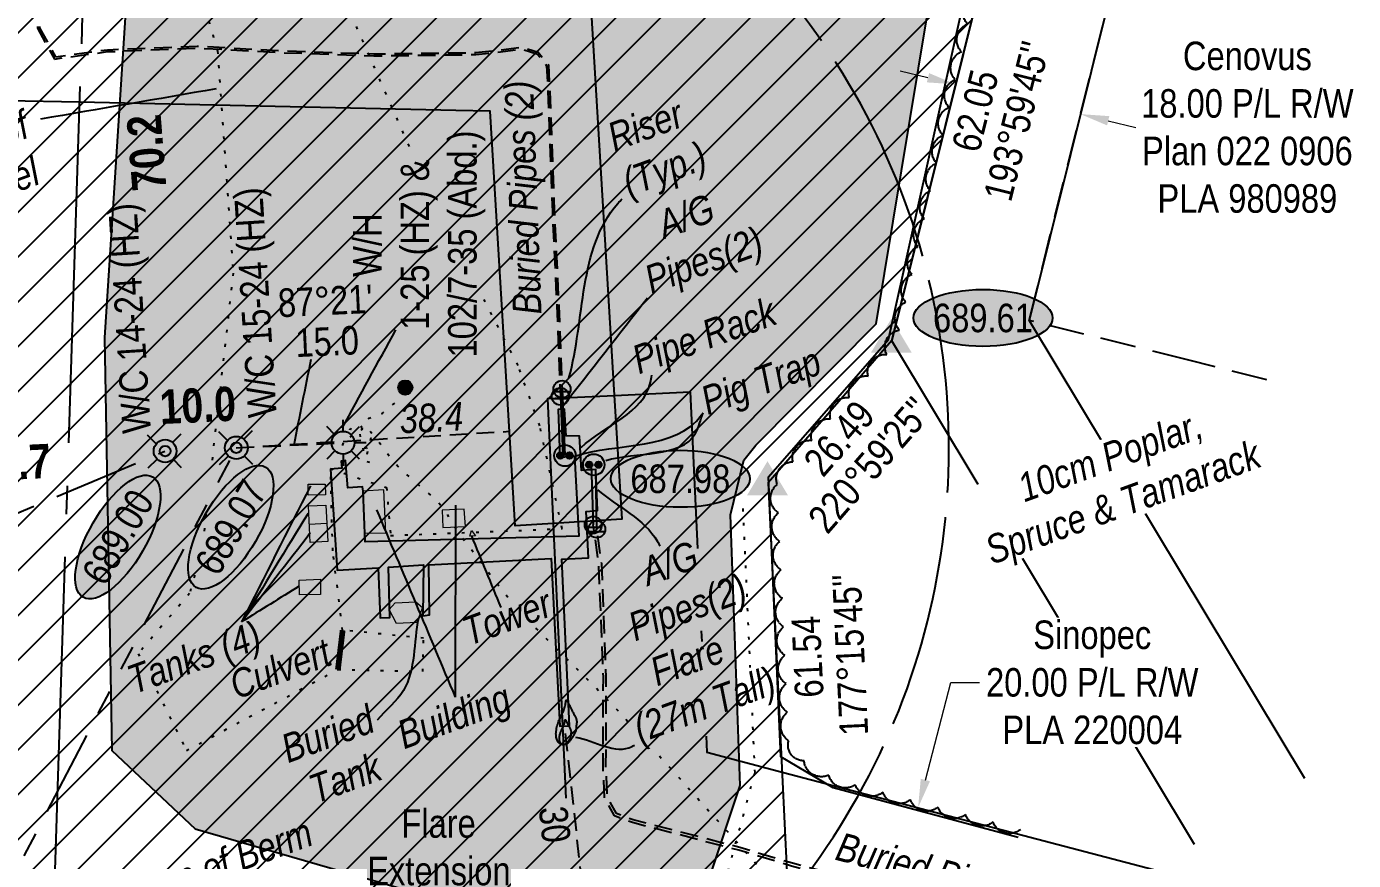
# Model space of a CAD drawing. Extents: x 354611 to 369106, y 6095675 to 6105275.
# Drawn here: x 359487.7 to 359953.1, y 6098516.1 to 6098808.6 of the extents above; entities that cross this region are included whole.
import ezdxf
from ezdxf.enums import TextEntityAlignment as Align

# ---------------------------------------------------------------- set-up
doc = ezdxf.new("R2010")
doc.units = 0
doc.header["$LTSCALE"] = 5
doc.header["$PDSIZE"] = 0.5
for name, pattern in [('0', [1, 1, 0]), ('foc-ACCESSROAD', [3.75, 2.5, -1.25]), ('foc-BUFFER', [16.75, 15, -1.75]), ('foc-DOT', [1, 0.2, -0.8]), ('foc-DRILLPATH', [14.75, 6, -1.75, 1.75, -1.75, 1.75, -1.75]), ('foc-QUARTERLINE', [33, 25, -3, 2, -3]), ('foc-TIELINE', [1.875, 1.25, -0.625]), ('foc-TOPO', [1, 0.2, -0.8]), ('UG_PIPE', [1.875, 1.25, -0.625])]:
    doc.linetypes.add(name, pattern=pattern)
doc.layers.get('Defpoints').update_dxf_attribs({"color": 9})
for name, color, linetype in [('ABADATA-DRILL', 8, 'foc-DOT'), ('ABADATA-DRILL-T', 8, 'Continuous'), ('AS-PIPE-AG', 44, 'Continuous'), ('AS-PIPE-UG', 44, 'UG_PIPE'), ('AS-PIPE-UG-T', 44, 'Continuous'), ('AS-ROADS', 254, 'Continuous'), ('AS-SYMBOL', 7, 'Continuous'), ('AUX-BUFFER', 7, 'foc-BUFFER'), ('C-RW', 13, 'Continuous'), ('F-RW', 190, 'Continuous'), ('F-WS', 190, 'foc-ACCESSROAD'), ('L-BD', 7, 'Continuous'), ('L-MON', 1, 'Continuous'), ('L-SECQ', 8, 'foc-QUARTERLINE'), ('P-ELEVATION', 7, 'Continuous'), ('P-PDRILLPATH', 12, 'foc-DRILLPATH'), ('P-PROPOSED', 10, 'Continuous'), ('P-PROPOSED-EXISTING-H', 59, 'Continuous'), ('P-TXT', 4, 'Continuous'), ('T-BUSH', 110, '0'), ('T-BUSH-T', 110, 'Continuous'), ('T-GENERAL', 48, 'foc-TOPO'), ('T-TIE', 201, 'foc-TIELINE')]:
    doc.layers.add(name, color=color, linetype=linetype)
for name, color, linetype, lineweight in [('AS-GENERAL', 48, 'Continuous', 18), ('C-RW-T', 13, 'Continuous', 9), ('F-RW-T', 190, 'Continuous', 9), ('T-TIE-T', 201, 'Continuous', 18)]:
    doc.layers.add(name, color=color, linetype=linetype, lineweight=lineweight)
doc.styles.add('80', font='ARIALN.TTF', dxfattribs={"height": 10})
doc.styles.add('80CG', font='ARIALN.TTF', dxfattribs={"height": 10})
doc.styles.add('80L', font='ARIALN.TTF', dxfattribs={"height": 10})
doc.styles.add('80LS', font='ARIALNI.TTF', dxfattribs={"height": 10})
doc.styles.add('BOLD', font='ARIALNB.TTF')
doc.dimstyles.new('Compass 5 000', dxfattribs={"dimscale": 5, "dimtxt": 9, "dimasz": 2, "dimexe": 0.2, "dimexo": 0.0625, "dimgap": 0.5, "dimtad": 0, "dimtih": 1, "dimtoh": 1, "dimzin": 0, "dimdsep": 46, "dimtxsty": '80CG', "dimcen": 0.1, "dimse1": 1, "dimse2": 1, "dimclrd": 256, "dimclrt": 256, "dimaunit": 1, "dimadec": 4, "dimazin": 0, "dimtfac": 0.06, "dimtofl": 0, "dimtmove": 0, "dimatfit": 1, "dimfxl": 0.2, "dimtolj": 1, "dimtzin": 0, "dimlwd": -1, "dimarcsym": 0})

# ---------------------------------------------------------------- blocks, each defined once
blk = doc.blocks.new('STRIA')
blk.add_hatch(color=255).paths.add_polyline_path([(-0.041, 1.521), (-1.475, -0.867), (1.392, -0.867)])
blk = doc.blocks.new('STRIAA')
blk.add_blockref('STRIA', (0, 0))
blk = doc.blocks.new('STRIB')
at = {"color": 1}
blk.add_solid([(-1.121, -0.667), (-0.041, 1.133), (1.039, -0.667)], dxfattribs=at)
blk = doc.blocks.new('STRIBB')
blk.add_blockref('STRIB', (0, 0))
blk = doc.blocks.new('STRICC')
for name in ['STRIAA', 'STRIBB']:
    blk.add_blockref(name, (0, 0))
blk = doc.blocks.new('fdspike')
blk.add_blockref('STRICC', (0, 0))
blk = doc.blocks.new('GAS')
h = blk.add_hatch(color=255)
h.dxf.hatch_style = 1
edge = h.paths.add_edge_path()
edge.add_arc((0, 0), 0.9, 0, 360)
for p, q in [((-0.571, 0.571), (-1.142, 1.142)), ((0, 0.808), (0, 1.616)), ((0.571, 0.571), (1.142, 1.142)), ((-0.808, 0), (-1.616, 0)), ((1.616, 0), (0.808, 0)), ((-0.571, -0.571), (-1.142, -1.142)), ((0, -0.808), (0, -1.616)), ((1.142, -1.142), (0.571, -0.571))]:
    blk.add_line(p, q)
blk.add_circle((0, 0), 0.8)
blk = doc.blocks.new('WC')
at = {"layer": 'L-MON'}
h = blk.add_hatch(color=255, dxfattribs=at)
h.dxf.hatch_style = 1
edge = h.paths.add_edge_path()
edge.add_arc((0, 0), 0.9, 0, 360)
at = {"layer": 'L-MON', "color": 240, "flags": 128}
for points in [[(-0.622, 0.503), (-1.232, 1.12)], [(0.52, 0.608), (1.126, 1.206)], [(-1.179, -1.185), (-0.559, -0.572)], [(1.159, -1.185), (0.557, -0.574)]]:
    blk.add_lwpolyline(points, dxfattribs=at)
at = {"layer": 'L-MON', "color": 240}
for radius in [0.8, 0.373]:
    blk.add_circle((0, 0), radius, dxfattribs=at)
blk = doc.blocks.new('*D59')
at = {"layer": 'Defpoints', "color": 0, "transparency": 16777216}
for p in [(359813.41, 6098787.46), (359857.17, 6098777.01), (359857.37, 6098777.88)]:
    blk.add_point(p, dxfattribs=at)
at = {"layer": 'F-RW-T', "transparency": 16777216}
for p, q in [((359803.89, 6098790.64), (359794.16, 6098792.96)), ((359867.1, 6098775.56), (359876.83, 6098773.23))]:
    blk.add_line(p, q, dxfattribs=at)
for points in [[(359804.28, 6098792.26), (359803.5, 6098789.02), (359813.62, 6098788.32)], [(359867.49, 6098777.18), (359866.71, 6098773.93), (359857.37, 6098777.88)]]:
    blk.add_solid(points, dxfattribs=at)
at = {"layer": 'F-RW-T', "transparency": 16777216, "insert": (359915.91, 6098773.23), "char_height": 10, "attachment_point": 5, "style": '80CG'}
blk.add_mtext('\\A1;Cenovus\\P18.00 P/L R/W\\PPlan 022 0906\\PPLA 980989', dxfattribs=at)
blk = doc.blocks.new('*D60')
at = {"layer": 'C-RW-T', "transparency": 16777216}
for p, q in [((359802.97, 6098544.36), (359811.96, 6098578.55)), ((359811.96, 6098578.55), (359821.96, 6098578.55)), ((359785.19, 6098476.74), (359782.64, 6098467.07))]:
    blk.add_line(p, q, dxfattribs=at)
for points in [[(359801.36, 6098544.79), (359804.58, 6098543.94), (359800.43, 6098534.69)], [(359783.57, 6098477.16), (359786.8, 6098476.31), (359787.73, 6098486.41)]]:
    blk.add_solid(points, dxfattribs=at)
at = {"layer": 'Defpoints', "color": 0, "transparency": 16777216}
for p in [(359858.25, 6098519.48), (359787.73, 6098486.41), (359845.55, 6098471.2)]:
    blk.add_point(p, dxfattribs=at)
at = {"layer": 'C-RW-T', "transparency": 16777216, "insert": (359861.5, 6098578.55), "char_height": 10, "attachment_point": 5, "style": '80CG', "bg_fill": 3, "box_fill_scale": 1.1, "bg_fill_color": 256, "bg_fill_true_color": 13158600, "bg_fill_transparency": 0}
blk.add_mtext('\\A1;Sinopec\\P20.00 P/L R/W\\PPLA 220004', dxfattribs=at)
blk = doc.blocks.new('riser')
h = blk.add_hatch(color=255)
h.dxf.hatch_style = 1
edge = h.paths.add_edge_path()
edge.add_arc((0, 0), 0.7, 0, 360)
blk.add_hatch(color=48).paths.add_polyline_path([(0.581, -0.15), (-0.581, -0.15, 0.774597)])
at = {"color": 48}
blk.add_line((-0.581, -0.15), (0.581, -0.15), dxfattribs=at)
blk.add_circle((0, 0), 0.6, dxfattribs=at)
blk = doc.blocks.new('PIG')
h = blk.add_hatch(color=255)
h.dxf.hatch_style = 1
edge = h.paths.add_edge_path()
edge.add_arc((0, 0), 0.85, 0, 360)
at = {"layer": 'AS-SYMBOL'}
h = blk.add_hatch(color=48, dxfattribs=at)
h.dxf.hatch_style = 1
h.paths.add_polyline_path([(-0.101, 0.005, 1), (-0.551, 0.005, 1)])
h = blk.add_hatch(color=48, dxfattribs=at)
h.dxf.hatch_style = 1
h.paths.add_polyline_path([(0.101, 0.005, 1), (0.551, 0.005, 1)])
at = {"layer": 'AS-SYMBOL', "color": 48}
for centre, radius in [((0, 0), 0.75), ((-0.326, 0.005), 0.225), ((0.326, 0.005), 0.225)]:
    blk.add_circle(centre, radius, dxfattribs=at)
blk = doc.blocks.new('FLARE')
h = blk.add_hatch(color=255)
h.dxf.hatch_style = 1
h.paths.add_polyline_path([(0.163, 2.409, 0.114147), (0.125, 2.434), (0.109, 2.439, 0.261551), (0.012, 2.423), (0, 2.413, 0.131268), (-0.031, 2.371), (-0.04, 2.346, 0.041497), (-0.045, 2.33), (-0.053, 2.292, 0.015174), (-0.054, 2.286), (-0.061, 2.237, 0.004376), (-0.061, 2.236), (-0.068, 2.178), (-0.077, 2.114), (-0.087, 2.047), (-0.101, 1.977), (-0.118, 1.906), (-0.14, 1.833), (-0.165, 1.759), (-0.193, 1.684), (-0.223, 1.609), (-0.256, 1.534), (-0.289, 1.46), (-0.324, 1.388), (-0.358, 1.317), (-0.393, 1.247, 0.000505), (-0.393, 1.247), (-0.428, 1.176, 0.002398), (-0.428, 1.175), (-0.463, 1.104, 0.004177), (-0.464, 1.102), (-0.497, 1.029, 0.005735), (-0.498, 1.027), (-0.531, 0.951, 0.006994), (-0.532, 0.948), (-0.564, 0.869, 0.00791), (-0.565, 0.866), (-0.596, 0.781, 0.008323), (-0.597, 0.778), (-0.627, 0.688, 0.008095), (-0.628, 0.684), (-0.656, 0.59, 0.008067), (-0.656, 0.587), (-0.682, 0.489, 0.008387), (-0.682, 0.486), (-0.704, 0.386, 0.009056), (-0.705, 0.383), (-0.723, 0.283, 0.010123), (-0.724, 0.279), (-0.738, 0.181, 0.011689), (-0.739, 0.176), (-0.748, 0.081, 0.013925), (-0.748, 0.075), (-0.752, -0.017, 0.016488), (-0.752, -0.023), (-0.749, -0.11, 0.017255), (-0.749, -0.117), (-0.741, -0.198, 0.01735), (-0.74, -0.205), (-0.728, -0.28, 0.017311), (-0.726, -0.287), (-0.71, -0.357, 0.01715), (-0.708, -0.364), (-0.687, -0.429, 0.016886), (-0.685, -0.435), (-0.662, -0.495, 0.016546), (-0.659, -0.501), (-0.634, -0.556, 0.016164), (-0.631, -0.562), (-0.604, -0.611, 0.016329), (-0.6, -0.617), (-0.572, -0.661, 0.018828), (-0.568, -0.667), (-0.538, -0.707, 0.022087), (-0.533, -0.714), (-0.502, -0.748, 0.025345), (-0.495, -0.755), (-0.463, -0.785, 0.028234), (-0.454, -0.792), (-0.42, -0.817, 0.030298), (-0.409, -0.823), (-0.373, -0.843, 0.031129), (-0.362, -0.848), (-0.324, -0.864, 0.030544), (-0.312, -0.867), (-0.272, -0.878, 0.028465), (-0.26, -0.88), (-0.217, -0.887, 0.025311), (-0.207, -0.888), (-0.162, -0.89, 0.02283), (-0.153, -0.89), (-0.107, -0.887, 0.021226), (-0.099, -0.887), (-0.052, -0.88, 0.020401), (-0.044, -0.879), (0.002, -0.869, 0.020299), (0.01, -0.867), (0.055, -0.853, 0.020911), (0.063, -0.85), (0.106, -0.833, 0.022277), (0.114, -0.83), (0.154, -0.809, 0.023712), (0.163, -0.804), (0.2, -0.781, 0.022408), (0.207, -0.776), (0.242, -0.749, 0.01993), (0.248, -0.744), (0.28, -0.716, 0.017146), (0.285, -0.711), (0.314, -0.68, 0.014211), (0.318, -0.676), (0.345, -0.645, 0.011221), (0.348, -0.641), (0.374, -0.609, 0.008212), (0.376, -0.606), (0.4, -0.573, 0.005172), (0.402, -0.571), (0.425, -0.538, 0.002523), (0.425, -0.537), (0.448, -0.505, 0.001671), (0.448, -0.504), (0.47, -0.472, 0.001229), (0.471, -0.472), (0.492, -0.439, 0.00075), (0.493, -0.439), (0.514, -0.406, 0.00026), (0.515, -0.406), (0.537, -0.373), (0.56, -0.339), (0.583, -0.304), (0.608, -0.267), (0.634, -0.229, 0.001311), (0.634, -0.228), (0.661, -0.188, 0.003726), (0.662, -0.187), (0.689, -0.145, 0.006065), (0.691, -0.143), (0.717, -0.101, 0.008452), (0.719, -0.098), (0.744, -0.054, 0.010991), (0.746, -0.05), (0.77, -0.005, 0.013767), (0.772, 0), (0.793, 0.046, 0.016839), (0.795, 0.053), (0.813, 0.099, 0.019104), (0.815, 0.107), (0.829, 0.154, 0.016987), (0.83, 0.161), (0.841, 0.209, 0.013636), (0.842, 0.214), (0.849, 0.263, 0.010244), (0.85, 0.267), (0.855, 0.315, 0.006846), (0.856, 0.317), (0.86, 0.365, 0.003419), (0.86, 0.367), (0.863, 0.414), (0.867, 0.46), (0.871, 0.503), (0.876, 0.545), (0.881, 0.586), (0.887, 0.628, 0.001278), (0.887, 0.629), (0.893, 0.67, 0.004735), (0.893, 0.672), (0.898, 0.712, 0.008354), (0.899, 0.715), (0.902, 0.755, 0.012059), (0.902, 0.76), (0.904, 0.8, 0.015712), (0.904, 0.806), (0.903, 0.846, 0.018457), (0.903, 0.853), (0.899, 0.893, 0.018102), (0.898, 0.9), (0.891, 0.94, 0.016533), (0.89, 0.946), (0.88, 0.987, 0.014576), (0.878, 0.992), (0.866, 1.034, 0.012435), (0.864, 1.038), (0.849, 1.081, 0.010283), (0.847, 1.085), (0.829, 1.13, 0.00824), (0.828, 1.133), (0.807, 1.18, 0.00638), (0.806, 1.182), (0.782, 1.232, 0.004735), (0.781, 1.234), (0.755, 1.286, 0.003388), (0.755, 1.287), (0.727, 1.341, 0.002345), (0.726, 1.342), (0.697, 1.398, 0.001492), (0.696, 1.399), (0.666, 1.455, 0.000746), (0.666, 1.456), (0.635, 1.513), (0.604, 1.569), (0.575, 1.625), (0.546, 1.678), (0.52, 1.729), (0.495, 1.779), (0.471, 1.827), (0.448, 1.875), (0.425, 1.923), (0.401, 1.973), (0.377, 2.023), (0.353, 2.076, 0.000332), (0.353, 2.076), (0.327, 2.132, 0.001849), (0.326, 2.132), (0.3, 2.188, 0.0038), (0.299, 2.189), (0.273, 2.242, 0.006473), (0.272, 2.244), (0.246, 2.293, 0.010865), (0.244, 2.297), (0.22, 2.338, 0.019524), (0.215, 2.345), (0.193, 2.377, 0.041077), (0.183, 2.389)])
at = {"color": 48, "flags": 128}
for points in [[(0.109, -0.72), (0.069, -0.74), (0.026, -0.758), (-0.019, -0.771), (-0.065, -0.781), (-0.112, -0.788), (-0.158, -0.79), (-0.203, -0.788), (-0.246, -0.782), (-0.287, -0.771), (-0.325, -0.755), (-0.361, -0.735), (-0.395, -0.711), (-0.428, -0.681), (-0.458, -0.647), (-0.488, -0.608), (-0.516, -0.563), (-0.543, -0.514), (-0.569, -0.459), (-0.592, -0.399), (-0.612, -0.334), (-0.629, -0.264), (-0.642, -0.188), (-0.649, -0.107), (-0.652, -0.021), (-0.648, 0.071), (-0.639, 0.167), (-0.625, 0.265), (-0.607, 0.365), (-0.585, 0.464), (-0.56, 0.562), (-0.532, 0.656), (-0.502, 0.747), (-0.472, 0.831), (-0.439, 0.911), (-0.406, 0.987), (-0.373, 1.06), (-0.338, 1.132), (-0.304, 1.202), (-0.269, 1.273), (-0.233, 1.345), (-0.198, 1.418), (-0.164, 1.494), (-0.131, 1.57), (-0.1, 1.648), (-0.071, 1.725), (-0.045, 1.803), (-0.022, 1.88), (-0.003, 1.955), (0.011, 2.029), (0.022, 2.1), (0.031, 2.165), (0.038, 2.223), (0.045, 2.272), (0.053, 2.31), (0.063, 2.335), (0.075, 2.345), (0.091, 2.339), (0.111, 2.319), (0.133, 2.287), (0.158, 2.246), (0.183, 2.197), (0.21, 2.144), (0.236, 2.089), (0.262, 2.034), (0.287, 1.981), (0.311, 1.93), (0.334, 1.88), (0.358, 1.832), (0.381, 1.783), (0.406, 1.734), (0.431, 1.684), (0.458, 1.632), (0.486, 1.578), (0.516, 1.522), (0.547, 1.465), (0.578, 1.408), (0.608, 1.351), (0.638, 1.295), (0.666, 1.241), (0.692, 1.189), (0.715, 1.139), (0.736, 1.092), (0.755, 1.048), (0.77, 1.005), (0.783, 0.963), (0.792, 0.923), (0.799, 0.883), (0.803, 0.843), (0.804, 0.804), (0.803, 0.764), (0.799, 0.724), (0.794, 0.684), (0.788, 0.642), (0.782, 0.6), (0.776, 0.557), (0.771, 0.513), (0.767, 0.468), (0.764, 0.421), (0.76, 0.374), (0.756, 0.326), (0.75, 0.278), (0.743, 0.23), (0.733, 0.182), (0.719, 0.134), (0.702, 0.087), (0.681, 0.041), (0.658, -0.004), (0.632, -0.048), (0.606, -0.091), (0.579, -0.132), (0.552, -0.172), (0.525, -0.211), (0.5, -0.248), (0.477, -0.283), (0.454, -0.317), (0.431, -0.351), (0.409, -0.383), (0.388, -0.416), (0.366, -0.448), (0.343, -0.481), (0.32, -0.514), (0.296, -0.547), (0.27, -0.579), (0.242, -0.611), (0.213, -0.641), (0.181, -0.67), (0.147, -0.696)], [(0.018, -0.749), (-0.005, -0.76), (-0.029, -0.77), (-0.054, -0.778), (-0.08, -0.783), (-0.106, -0.787), (-0.132, -0.788), (-0.157, -0.787), (-0.181, -0.783), (-0.204, -0.777), (-0.225, -0.769), (-0.246, -0.758), (-0.265, -0.744), (-0.283, -0.727), (-0.3, -0.708), (-0.317, -0.686), (-0.332, -0.661), (-0.348, -0.633), (-0.362, -0.603), (-0.375, -0.569), (-0.386, -0.533), (-0.396, -0.493), (-0.403, -0.451), (-0.407, -0.406), (-0.408, -0.357), (-0.406, -0.306), (-0.401, -0.252), (-0.394, -0.197), (-0.383, -0.142), (-0.371, -0.086), (-0.357, -0.031), (-0.341, 0.022), (-0.325, 0.072), (-0.308, 0.12), (-0.29, 0.165), (-0.271, 0.207), (-0.252, 0.248), (-0.233, 0.288), (-0.213, 0.328), (-0.194, 0.367), (-0.174, 0.407), (-0.155, 0.449), (-0.135, 0.491), (-0.117, 0.534), (-0.099, 0.577), (-0.083, 0.62), (-0.068, 0.664), (-0.056, 0.707), (-0.045, 0.749), (-0.037, 0.791), (-0.031, 0.83), (-0.026, 0.867), (-0.022, 0.899), (-0.018, 0.927), (-0.014, 0.948), (-0.008, 0.962), (-0.001, 0.968), (0.008, 0.964), (0.019, 0.953), (0.031, 0.935), (0.045, 0.912), (0.059, 0.885), (0.074, 0.855), (0.089, 0.824), (0.103, 0.793), (0.117, 0.764), (0.131, 0.735), (0.144, 0.707), (0.157, 0.68), (0.17, 0.653), (0.184, 0.625), (0.198, 0.597), (0.213, 0.568), (0.229, 0.538), (0.246, 0.507), (0.263, 0.475), (0.28, 0.443), (0.297, 0.411), (0.314, 0.38), (0.329, 0.349), (0.344, 0.32), (0.357, 0.292), (0.369, 0.266), (0.379, 0.241), (0.388, 0.217), (0.395, 0.194), (0.4, 0.171), (0.404, 0.149), (0.406, 0.126), (0.407, 0.104), (0.406, 0.082), (0.404, 0.06), (0.401, 0.037), (0.398, 0.014), (0.395, -0.009), (0.391, -0.034), (0.388, -0.058), (0.386, -0.084), (0.384, -0.11), (0.382, -0.136), (0.38, -0.163), (0.377, -0.19), (0.373, -0.217), (0.367, -0.244), (0.359, -0.271), (0.349, -0.297), (0.338, -0.323), (0.325, -0.348), (0.311, -0.373), (0.296, -0.397), (0.281, -0.42), (0.265, -0.442), (0.251, -0.464), (0.237, -0.484), (0.223, -0.504), (0.211, -0.523), (0.198, -0.542), (0.186, -0.56), (0.174, -0.579), (0.161, -0.597), (0.149, -0.615), (0.136, -0.633), (0.122, -0.652), (0.108, -0.67), (0.092, -0.688), (0.076, -0.705), (0.058, -0.721), (0.039, -0.736)]]:
    blk.add_lwpolyline(points, close=True, dxfattribs=at)
blk = doc.blocks.new('we')
at = {"layer": 'P-ELEVATION'}
h = blk.add_hatch(color=111, dxfattribs=at)
h.dxf.hatch_style = 1
edge = h.paths.add_edge_path()
edge.add_ellipse((0, 0), major_axis=(-24.38, 0), ratio=0.410256, start_angle=0, end_angle=360)
at = {"layer": 'P-ELEVATION', "color": 7, "flags": 128}
blk.add_lwpolyline([(0, 0, 12.5, 0, 0), (-12.42, -6.43, 0, 0, 0)], format="xyseb", dxfattribs=at)
at = {"layer": 'P-ELEVATION', "color": 7}
blk.add_ellipse((0, 0), major_axis=(-24.38, 0), ratio=0.410256, dxfattribs=at)
at = {"layer": 'P-ELEVATION', "style": '80'}
blk.add_attdef('ELEVATION', text='', height=10, dxfattribs=at).set_placement((0, 0), align=Align.MIDDLE_CENTER)
blk = doc.blocks.new('BH-Existing')
at = {"layer": 'ABADATA-DRILL-T'}
h = blk.add_hatch(color=256, dxfattribs=at)
h.dxf.hatch_style = 1
edge = h.paths.add_edge_path()
edge.add_arc((0, 0), 0.5, 0, 360)
blk.add_circle((0, 0), 0.5, dxfattribs=at)

msp = doc.modelspace()

# ---------------------------------------------------------------- hatches: boundary and pattern name
at = {"layer": 'AS-ROADS'}
h = msp.add_hatch(color=256, dxfattribs=at)
h.dxf.hatch_style = 1
h.paths.add_polyline_path([(359525.324, 6098860.214), (359531.17, 6098840.829), (359533.995, 6098828.469), (359530.885, 6098826.224), (359523, 6098822.804), (359515.045, 6098699.556), (359517.688, 6098554.696), (359546.835, 6098527.226), (359623.603, 6098505.061), (359657.043, 6098503.904), (359727.08, 6098509.356), (359737.973, 6098542.409), (359734.675, 6098637.374), (359739.338, 6098656.506), (359743.555, 6098661.784), (359785.733, 6098704.376), (359806.548, 6098830.106), (359628.313, 6098824.056), (359596.178, 6098826.649), (359598.51, 6098855.581)])
at = {"layer": 'P-PROPOSED-EXISTING-H'}
h = msp.add_hatch(dxfattribs=at)
h.set_pattern_fill('ANSI31', color=256, scale=3.499127, style=0)
h.set_pattern_definition([(45, (-898.693, 3887.901), (-7.855764154, 7.855764154), [])])
h.paths.add_polyline_path([(359747.805, 6098648.554), (359791.24, 6098698.536), (359828.75, 6098849.024), (359440.963, 6098831.064), (359463.06, 6098481.241), (359651.409, 6098490.064), (359708.361, 6098492.704), (359755.153, 6098494.924)])

# ---------------------------------------------------------------- linework, layer by layer
at = {"layer": 'ABADATA-DRILL', "flags": 128}
for points in [[(359598.755, 6098662.614), (359598.755, 6098662.614), (359598.556, 6098661.87), (359598.524, 6098661.646), (359598.687, 6098662.041), (359599.133, 6098662.677), (359600.241, 6098663.692), (359601.012, 6098664.342), (359603.074, 6098666.226), (359604.798, 6098667.696), (359605.412, 6098668.127), (359605.244, 6098668.357), (359604.812, 6098668.922), (359604.4, 6098668.56), (359604.384, 6098667.285), (359604.838, 6098664.293), (359605.414, 6098661.999), (359605.8, 6098660.01), (359606.118, 6098658.249), (359606.359, 6098657.191), (359606.615, 6098656.582), (359607.001, 6098656.144), (359608.139, 6098655.757), (359608.773, 6098656.037), (359608.531, 6098656.27), (359607.68, 6098657.023), (359607.418, 6098657.456), (359607.206, 6098658.614), (359607.529, 6098660.104), (359607.959, 6098661.816), (359608.414, 6098663.503), (359608.646, 6098664.496), (359608.487, 6098664.201), (359608.541, 6098663.573), (359608.126, 6098662.336), (359607.232, 6098660.964), (359606.997, 6098660.672), (359606.774, 6098660.729), (359606.432, 6098660.99), (359606.492, 6098661.288), (359604.994, 6098662.162), (359602.799, 6098663.134), (359602.265, 6098663.626), (359601.561, 6098664.299), (359601.065, 6098665.966), (359601.192, 6098667.588), (359601.91, 6098667.339), (359603.524, 6098666.212), (359604.484, 6098666.506), (359605.309, 6098667.28), (359605.596, 6098667.645), (359605.42, 6098668.377), (359605.764, 6098668.966), (359606.554, 6098670.191), (359607.865, 6098671.274), (359609.481, 6098671.747), (359612.468, 6098672.851), (359614.365, 6098674.266), (359614.625, 6098674.583), (359615.041, 6098675.069), (359617.866, 6098677.355), (359620.46, 6098680.997), (359620.568, 6098681.995)], [(359598.755, 6098662.614), (359598.755, 6098662.614), (359598.556, 6098661.87), (359598.524, 6098661.646), (359598.687, 6098662.041), (359599.133, 6098662.677), (359600.241, 6098663.692), (359601.012, 6098664.342), (359603.074, 6098666.226), (359604.798, 6098667.696), (359605.412, 6098668.127), (359605.244, 6098668.357), (359604.812, 6098668.922), (359604.4, 6098668.56), (359604.384, 6098667.285), (359604.838, 6098664.293), (359605.414, 6098661.999), (359605.8, 6098660.01), (359606.118, 6098658.249), (359606.359, 6098657.191), (359606.615, 6098656.582), (359607.001, 6098656.144), (359608.139, 6098655.757), (359608.773, 6098656.037), (359608.531, 6098656.27), (359607.68, 6098657.023), (359607.418, 6098657.456), (359607.206, 6098658.614), (359607.529, 6098660.104), (359607.959, 6098661.816), (359608.414, 6098663.503), (359608.646, 6098664.496), (359608.487, 6098664.201), (359608.541, 6098663.573), (359608.126, 6098662.336), (359607.232, 6098660.964), (359606.997, 6098660.672), (359606.774, 6098660.729), (359606.432, 6098660.99), (359606.492, 6098661.288), (359604.994, 6098662.162), (359602.799, 6098663.134), (359602.265, 6098663.626), (359601.561, 6098664.299), (359601.065, 6098665.966), (359601.192, 6098667.588), (359601.91, 6098667.339), (359603.524, 6098666.212), (359604.484, 6098666.506), (359605.309, 6098667.28), (359605.596, 6098667.645), (359605.42, 6098668.377), (359606.349, 6098668.472), (359607.203, 6098667.819), (359608.773, 6098666.092), (359610.939, 6098663.471), (359613.24, 6098660.37), (359615.516, 6098657.245), (359618.096, 6098654.26), (359621.08, 6098651.412), (359624.22, 6098648.734), (359627.459, 6098646.003), (359630.475, 6098643.354), (359632.969, 6098640.823), (359634.813, 6098638.287), (359636.282, 6098635.738), (359637.945, 6098633.033), (359640.024, 6098630.014), (359642.712, 6098626.5), (359645.594, 6098622.805), (359648.449, 6098619.036), (359651.517, 6098614.91), (359655.166, 6098610.165), (359658.365, 6098606.356)], [(359666.295, 6098597.65), (359672.229, 6098591.704), (359680.013, 6098584.124), (359688.347, 6098575.75), (359697.105, 6098566.563), (359699.125, 6098564.368)], [(359709.693, 6098552.815), (359715.899, 6098545.945), (359725.919, 6098534.791), (359736.325, 6098523.223), (359747.115, 6098511.119), (359758.388, 6098498.498), (359770.209, 6098485.785), (359782.605, 6098473.077), (359795.473, 6098460.255), (359808.758, 6098447.195), (359822.156, 6098433.755), (359835.49, 6098419.892), (359848.126, 6098406.338)]]:
    msp.add_lwpolyline(points, dxfattribs=at)
at = {"layer": 'AS-GENERAL', "flags": 128}
for points in [[(359586.513, 6098644.284), (359586.48, 6098648.141), (359592.505, 6098648.121), (359592.583, 6098644.399)], [(359613.793, 6098631.074), (359612.998, 6098646.166), (359605.723, 6098645.656), (359606.408, 6098630.894)], [(359587.158, 6098627.689), (359586.62, 6098640.461), (359592.753, 6098640.781), (359593.36, 6098628.061)], [(359641.678, 6098633.286), (359641.263, 6098639.376), (359633.45, 6098639.006), (359633.783, 6098632.904)], [(359643.163, 6098629.929), (359643.843, 6098631.916), (359645.15, 6098630.051)], [(359590.885, 6098609.411), (359583.465, 6098609.279), (359583.315, 6098614.481), (359590.793, 6098614.746)], [(359624.613, 6098599.619), (359617.433, 6098599.266), (359614.955, 6098604.166), (359617.055, 6098606.521), (359624.305, 6098606.856), (359626.6, 6098604.819), (359624.613, 6098599.619)]]:
    msp.add_lwpolyline(points, close=True, dxfattribs=at)
msp.add_lwpolyline([(359586.889, 6098634.075), (359593.057, 6098634.421)], dxfattribs=at)
at = {"layer": 'AS-GENERAL', "const_width": 2, "flags": 128}
msp.add_lwpolyline([(359596.93, 6098583.089), (359598.605, 6098596.884)], dxfattribs=at)
at = {"layer": 'AS-PIPE-AG', "flags": 128}
for points in [[(359674.95, 6098678.851), (359675.78, 6098658.411)], [(359675.535, 6098681.414), (359676.56, 6098658.136)], [(359685.773, 6098654.969), (359686.493, 6098633.796)], [(359687.728, 6098632.299), (359687.453, 6098653.284)]]:
    msp.add_lwpolyline(points, dxfattribs=at)
at = {"layer": 'AS-PIPE-AG'}
msp.add_lwpolyline([(359605.752, 6098645.66), (359605.517, 6098647.173), (359600.369, 6098646.776), (359599.628, 6098656.458), (359598.127, 6098656.183), (359598.305, 6098653.753), (359594.369, 6098653.329), (359596.733, 6098617.942), (359611.006, 6098618.735), (359611.78, 6098601.234), (359615.109, 6098601.307), (359614.723, 6098619.003), (359626.907, 6098619.846), (359626.666, 6098601.912), (359629.062, 6098602.327), (359628.838, 6098619.801), (359628.759, 6098619.803), (359671.768, 6098622.099), (359674.8, 6098563.289), (359678.131, 6098563.406), (359675.518, 6098621.797), (359684.834, 6098622.231), (359684.043, 6098638.531), (359687.961, 6098638.859), (359687.433, 6098653.265), (359682.341, 6098652.899), (359681.695, 6098664.98), (359676.951, 6098665.039), (359676.357, 6098674.403), (359674.225, 6098674.351), (359674.787, 6098657.598), (359679.957, 6098657.94), (359681.424, 6098629.855), (359606.554, 6098627.849)], close=True, dxfattribs=at)
at = {"layer": 'AS-PIPE-UG', "flags": 128}
for points in [[(359488.561, 6098892.705), (359490.428, 6098839.632), (359492.874, 6098823.889), (359491.569, 6098808.002), (359497.508, 6098797.211), (359516.179, 6098799.789), (359547.623, 6098801.086), (359576.56, 6098799.475), (359609.515, 6098798.349), (359645.284, 6098798.757), (359661.713, 6098800.659), (359666.751, 6098799.057), (359670.11, 6098794.866), (359670.729, 6098782.694), (359672.159, 6098743.728), (359673.709, 6098710.61), (359674.95, 6098678.851)], [(359489.245, 6098892.729), (359491.11, 6098839.696), (359493.563, 6098823.914), (359492.268, 6098808.151), (359497.88, 6098797.954), (359516.118, 6098800.471), (359547.628, 6098801.771), (359576.59, 6098800.159), (359609.523, 6098799.034), (359645.24, 6098799.441), (359661.78, 6098801.356), (359667.155, 6098799.646), (359670.783, 6098795.121), (359671.413, 6098782.724), (359672.843, 6098743.756), (359674.393, 6098710.639), (359675.535, 6098681.414)], [(359849.768, 6098489.556), (359801.515, 6098502.299), (359756.05, 6098514.171), (359737.603, 6098519.734), (359700.213, 6098529.414), (359693.9, 6098531.754), (359690.478, 6098538.081), (359689.925, 6098549.104), (359690.048, 6098580.561), (359688.433, 6098620.284), (359688.43, 6098620.294), (359686.493, 6098633.796)], [(359850.027, 6098490.54), (359801.774, 6098503.282), (359756.326, 6098515.15), (359737.877, 6098520.713), (359700.518, 6098530.385), (359694.613, 6098532.574), (359691.482, 6098538.363), (359690.942, 6098549.127), (359691.065, 6098580.58), (359689.445, 6098620.429), (359689.429, 6098620.49), (359687.735, 6098632.3)]]:
    msp.add_lwpolyline(points, dxfattribs=at)
at = {"layer": 'AS-ROADS', "flags": 128}
msp.add_lwpolyline([(359525.324, 6098860.214), (359531.17, 6098840.829), (359533.995, 6098828.469), (359530.885, 6098826.224), (359523, 6098822.804), (359515.045, 6098699.556), (359517.688, 6098554.696), (359546.835, 6098527.226), (359623.603, 6098505.061), (359657.043, 6098503.904), (359727.08, 6098509.356), (359737.973, 6098542.409), (359734.675, 6098637.374), (359739.338, 6098656.506), (359743.555, 6098661.784), (359785.733, 6098704.376), (359806.548, 6098830.106), (359628.313, 6098824.056), (359596.178, 6098826.649), (359598.51, 6098855.581)], close=True, dxfattribs=at)
at = {"layer": 'AUX-BUFFER', "color": 251, "linetype": 'foc-BUFFER', "flags": 128}
msp.add_lwpolyline([(359369.874, 6098846.177, 0.7059066), (359547.804, 6098410.057), (359572.781, 6098411.205, 1), (359549.829, 6098910.554), (359524.852, 6098909.406, 0.1459892), (359389.93, 6098862.306, 0.1459892)], format="xyb", dxfattribs=at)
at = {"layer": 'C-RW'}
for points in [[(359248.809, 6098910.269), (359499.446, 6098921.495), (359501.186, 6098884.034), (359503.506, 6098834.099), (359504.182, 6098819.549), (359507.528, 6098819.477), (359685.652, 6098815.635), (359693.853, 6098679.34), (359696.474, 6098635.785), (359672.484, 6098634.341), (359659.075, 6098633.535), (359650.325, 6098778.919), (359638.258, 6098779.179)], [(359638.258, 6098779.179), (359506.325, 6098782.025), (359480.903, 6098782.574), (359478.524, 6098832.981), (359476.231, 6098882.933), (359313.435, 6098875.639)], [(359677.017, 6098538.015), (359672.575, 6098634.255), (359670.549, 6098678.174), (359693.944, 6098679.254), (359720.496, 6098680.48), (359723.032, 6098625.525)], [(359724.366, 6098596.621), (359724.535, 6098592.963)], [(359726.071, 6098559.685), (359726.327, 6098554.128), (359753.207, 6098547.023), (359895.074, 6098509.831)]]:
    msp.add_lwpolyline(points, dxfattribs=at)
at = {"layer": 'Defpoints', "flags": 128}
msp.add_lwpolyline([(359835.523, 6098524.151), (359770.598, 6098541.664), (359752.313, 6098552.454), (359747.923, 6098650.674), (359790.098, 6098698.826), (359822.575, 6098844.954), (359844.938, 6098847.196), (359848.78, 6098832.586)], dxfattribs=at)
at = {"layer": 'F-RW'}
for points in [[(359897.396, 6098521.769), (359791.202, 6098698.321), (359828.75, 6098849.024), (359837.775, 6098885.245), (359841.359, 6098899.624), (359845.976, 6098918.159), (359862.783, 6098985.614)], [(359906.432, 6098974.739), (359892.887, 6098920.375), (359888.239, 6098901.723), (359884.685, 6098887.461), (359875.631, 6098851.12), (359839.358, 6098705.537), (359840.078, 6098704.342), (359935.942, 6098544.954)]]:
    msp.add_lwpolyline(points, dxfattribs=at)
at = {"layer": 'F-WS'}
msp.add_lwpolyline([(359922.761, 6098684.754), (359894.884, 6098691.7), (359841.006, 6098705.126), (359839.358, 6098705.537), (359875.631, 6098851.12), (359884.685, 6098887.461), (359888.239, 6098901.723), (359892.887, 6098920.375), (359906.432, 6098974.739)], dxfattribs=at)
at = {"layer": 'L-SECQ', "flags": 128}
msp.add_lwpolyline([(359491.991, 6098332.748), (359512.979, 6098986.298)], dxfattribs=at)
at = {"layer": 'P-PDRILLPATH'}
for p, q in [((359226.379, 6098529.495), (359536.259, 6098659.716)), ((359392.98, 6098336.978), (359561.29, 6098660.853))]:
    msp.add_line(p, q, dxfattribs=at)
at = {"layer": 'P-PROPOSED', "flags": 128}
msp.add_lwpolyline([(359651.409, 6098490.064), (359463.06, 6098481.241), (359440.963, 6098831.064), (359828.75, 6098849.024), (359791.24, 6098698.536), (359747.805, 6098648.554), (359755.153, 6098494.924), (359708.426, 6098492.735, -0.1977355)], format="xyb", close=True, dxfattribs=at)
at = {"layer": 'T-BUSH', "flags": 128}
msp.add_lwpolyline([(359836.304, 6098527.047, -0.5205671), (359826.651, 6098529.651, -0.5205671), (359816.999, 6098532.254, -0.5205671), (359807.346, 6098534.858, -0.5205671), (359797.694, 6098537.462, -0.5205671), (359788.041, 6098540.065, -0.5205671), (359778.389, 6098542.669, -0.5205671), (359769.064, 6098546.052, -0.5205671), (359760.454, 6098551.132, -0.5205671), (359755.061, 6098558.147, -0.5205671), (359754.614, 6098568.134, -0.5205671), (359754.168, 6098578.122, -0.5205671), (359753.721, 6098588.109, -0.5205671), (359753.275, 6098598.097, -0.5205671), (359752.829, 6098608.084, -0.5205671), (359752.382, 6098618.072, -0.5205671), (359751.936, 6098628.06, -0.5205671), (359751.489, 6098638.047, -0.5205671), (359751.043, 6098648.035, -0.5205671), (359756.525, 6098655.943, -0.5205671), (359763.112, 6098663.464, -0.5205671), (359769.699, 6098670.984, -0.5205671), (359776.286, 6098678.505, -0.5205671), (359782.873, 6098686.026, -0.5205671), (359789.46, 6098693.546, -0.5205671), (359793.909, 6098702.15, -0.5205671), (359796.078, 6098711.91, -0.5205671), (359798.247, 6098721.669, -0.5205671), (359800.416, 6098731.429, -0.5205671), (359802.585, 6098741.188, -0.5205671), (359804.754, 6098750.947, -0.5205671), (359806.923, 6098760.707, -0.5205671), (359809.092, 6098770.466, -0.5205671), (359811.262, 6098780.225, -0.5205671), (359813.431, 6098789.985, -0.5205671), (359815.6, 6098799.744, -0.5205671), (359817.769, 6098809.504, -0.5205671), (359819.938, 6098819.263, -0.5205671), (359822.107, 6098829.022, -0.5205671), (359824.276, 6098838.782, -0.5205671), (359831.51, 6098842.836, -0.5205671), (359841.458, 6098843.833, -0.5205671), (359845.88, 6098831.824, -0.5205671)], format="xyb", dxfattribs=at)
at = {"layer": 'T-GENERAL'}
for points in [[(359528.485, 6098849.703), (359544.499, 6098834.508), (359554.749, 6098799.999), (359560.183, 6098722.133), (359552.423, 6098653.285)], [(359621.995, 6098766.492), (359591.653, 6098835.325), (359597.663, 6098851.731)], [(359533.405, 6098575.599), (359543.814, 6098554.707), (359596.909, 6098583.102), (359626.675, 6098582.393), (359627.013, 6098594.108), (359598.606, 6098596.892), (359595.132, 6098624.731), (359594.333, 6098653.558), (359613.97, 6098646.917), (359615.409, 6098630.098), (359675.597, 6098632.482), (359667.728, 6098668.611), (359660.103, 6098689.778), (359647.326, 6098714.55)], [(359550.659, 6098637.629), (359549.907, 6098630.963)], [(359738.958, 6098639.579), (359741.458, 6098583.851)], [(359546.734, 6098616.235), (359544.924, 6098609.781), (359526.897, 6098588.663), (359527.616, 6098587.219)], [(359742.171, 6098567.955), (359743.114, 6098546.933), (359731.259, 6098503.427), (359623.801, 6098495.501), (359583.473, 6098494.45)]]:
    msp.add_lwpolyline(points, dxfattribs=at)
at = {"layer": 'T-TIE', "flags": 128}
for points in [[(359561.305, 6098660.879), (359657.082, 6098666.644)], [(359561.305, 6098660.879), (359598.755, 6098662.614)], [(359676.673, 6098560.669), (359684.91, 6098486.134)]]:
    msp.add_lwpolyline(points, dxfattribs=at)

# ---------------------------------------------------------------- block references
at = {"layer": 'ABADATA-DRILL-T'}
for name, p, xscale, yscale, zscale in [('BH-Existing', (359620.568, 6098681.995), 5, 5, 150), ('GAS', (359598.755, 6098662.614), 4.99875285, 4.99875285, 4.99875285)]:
    msp.add_blockref(name, p, dxfattribs=dict(at, xscale=xscale, yscale=yscale, zscale=zscale))
at = {"layer": 'AS-SYMBOL', "xscale": 4.99875285, "yscale": 4.99875285, "zscale": 4.99875285}
for name, p in [('riser', (359674.95, 6098678.851)), ('riser', (359675.535, 6098681.414)), ('PIG', (359676.56, 6098658.136)), ('PIG', (359686.683, 6098654.906)), ('riser', (359686.493, 6098633.796)), ('riser', (359687.728, 6098632.299)), ('FLARE', (359676.673, 6098560.669))]:
    msp.add_blockref(name, p, dxfattribs=at)
at = {"layer": 'L-BD', "xscale": 0.99975057, "yscale": 0.99975057, "zscale": 0.99975057}
for p, values in [((359823.179, 6098706.406), {'ELEVATION': '689.61'}), ((359717.036, 6098650.005), {'ELEVATION': '687.98'})]:
    msp.add_blockref('we', p, dxfattribs=at).add_auto_attribs(values)
at = {"layer": 'L-BD', "xscale": 0.9997505699999999, "yscale": 0.9997505699999999, "zscale": 0.9997505699999999}
for p, rotation, values in [((359559.375, 6098633.02), 60.00000000000001, {'ELEVATION': '689.07'}), ((359519.753, 6098629.571), 59.99999999999997, {'ELEVATION': '689.00'})]:
    msp.add_blockref('we', p, dxfattribs=dict(at, rotation=rotation)).add_auto_attribs(values)
at = {"layer": 'L-MON', "xscale": 4.99875285, "yscale": 4.99875285, "zscale": 4.99875285}
for name, p in [('fdspike', (359791.24, 6098698.536)), ('WC', (359536.338, 6098659.723)), ('WC', (359561.305, 6098660.879)), ('fdspike', (359747.805, 6098648.554))]:
    msp.add_blockref(name, p, dxfattribs=at)

# ---------------------------------------------------------------- texts
at = {"layer": 'ABADATA-DRILL-T', "insert": (359602.256, 6098690.501), "char_height": 9.99751, "attachment_point": 1, "rotation": 90, "style": '80L'}
msp.add_mtext_dynamic_manual_height_columns('\\pi30.30847;W/H \\P\\pi11.71829;1-25 (HZ) & \\P\\pi2.05153;102/7-35 (Abd.)', width=81.76446, gutter_width=49.988, heights=[0], dxfattribs=at)
at = {"layer": 'AS-GENERAL', "char_height": 9.99751, "attachment_point": 1, "rotation": 20, "style": '80L'}
for s, width, insert in [('\\pi11.08627;{\\fArial Narrow|b0|i1|c0|p34;Edge of \\P\\pi14.74156;Gravel}', 62.59219, (359438.495, 6098762.097)), ('\\pi1.08997;{\\fArial Narrow|b0|i1|c0|p34;Riser \\P\\pi0.53418;(Typ.)}', 29.34234, (359689.471, 6098773.743)), ('{\\fArial Narrow|b0|i1|c0|p34;Pig Trap}', 57.52007, (359723.226, 6098681.683)), ('{\\fArial Narrow|b0|i1|c0|p34;Tower}', 32.90898, (359639.551, 6098600.745)), ('{\\fArial Narrow|b0|i1|c0|p34;Tanks (4)}', 49.80531, (359522.053, 6098583.801)), ('{\\fArial Narrow|b0|i1|c0|p34;Culvert}', 36.8166, (359557.944, 6098581.96)), ('\\pi12.2762;{\\fArial Narrow|b0|i1|c0|p34;Flare\\P\\pi-0.0536;(27m Tall)}', 49.80531, (359693.926, 6098582.37)), ('{\\fArial Narrow|b0|i1|c0|p34;Building}', 40.81969, (359616.758, 6098564.489)), ('\\pi8.32084;{\\fArial Narrow|b0|i1|c0|p34;Buried \\P\\pi12.57967;Tank}', 49.80531, (359568.252, 6098556.792)), ('\\pi0.76263;{\\fArial Narrow|b0|i1|c0|p34;Top of Berm}', 62.92877, (359525.663, 6098509.421))]:
    msp.add_mtext_dynamic_manual_height_columns(s, width=width, gutter_width=49.988, heights=[0], dxfattribs=dict(at, insert=insert))
at = {"layer": 'AS-PIPE-AG', "char_height": 9.99751, "attachment_point": 1, "rotation": 20, "style": '80L'}
for s, insert in [('\\pi16.65226;{\\fArial Narrow|b0|i1|c0|p34;A/G \\P\\pi5.73752;Pipes(2)}', (359692.387, 6098737.744)), ('\\pi0.32618;{\\fArial Narrow|b0|i1|c0|p34;Pipe Rack}', (359698.816, 6098695.886)), ('\\pi16.65226;{\\fArial Narrow|b0|i1|c0|p34;A/G \\P\\pi5.73752;Pipes(2)}', (359686.682, 6098616.049))]:
    msp.add_mtext_dynamic_manual_height_columns(s, width=52.90399, gutter_width=49.988, heights=[0], dxfattribs=dict(at, insert=insert))
at = {"layer": 'AS-PIPE-UG-T', "char_height": 9.99751, "attachment_point": 1, "style": '80L'}
for insert, rotation in [((359658.579, 6098701.671), 92.10165), ((359767.938, 6098527.636), 345.20706)]:
    msp.add_mtext_dynamic_manual_height_columns('\\pi5.7314;{\\fArial Narrow|b0|i1|c0|p34;Buried Pipes (2)}', width=92.41804, gutter_width=49.988, heights=[0], dxfattribs=dict(at, insert=insert, rotation=rotation))
at = {"layer": 'L-BD', "style": '80L'}
for s, height, rotation, p in [("193°59'45''", 9.99751, 76.0039, (359834.98, 6098775.443)), ('62.05', 9.9975, 76.0039, (359820.429, 6098779.07)), ("220°59'25''", 9.99751, 49.0092, (359783.472, 6098654.87)), ('26.49', 9.9975, 49.0092, (359772.718, 6098664.215)), ("177°15'45''", 9.99751, 92.7381, (359776.593, 6098588.275)), ('61.54', 9.9975, 92.7381, (359761.614, 6098587.558))]:
    msp.add_text(s, height=height, rotation=rotation, dxfattribs=at).set_placement(p, align=Align.MIDDLE)
at = {"layer": 'L-BD', "color": 3, "style": 'BOLD'}
for s, rotation, p in [('70.2', 94.52708, (359536.86, 6098751.484)), ('10.0', 2.68133, (359534.696, 6098669.176)), ('33.7', 2.68133, (359469.73, 6098649.074))]:
    msp.add_text(s, height=11.997, rotation=rotation, dxfattribs=at).set_placement(p)
at = {"layer": 'L-BD', "char_height": 9.99751, "attachment_point": 1, "rotation": 93.6144, "style": '80L'}
for s, width, insert in [('W/C 15-24 (HZ)', 85.64603, (359565.509, 6098671.154)), ('W/C 14-24 (HZ)', 80.20959, (359521.424, 6098665.639))]:
    msp.add_mtext_dynamic_manual_height_columns(s, width=width, gutter_width=49.988, heights=[0], dxfattribs=dict(at, insert=insert))
at = {"layer": 'P-TXT', "insert": (359606.708, 6098534.115), "char_height": 9.99751, "attachment_point": 1, "style": '80L'}
msp.add_mtext_dynamic_manual_height_columns('\\pi12.48208;Flare \\P\\pi0.50349;Extension', width=49.59649, gutter_width=49.988, heights=[0], dxfattribs=at)
at = {"layer": 'T-TIE', "insert": (359677.284, 6098535.646), "char_height": 9.9975, "attachment_point": 1, "rotation": 276.30638, "style": '80L'}
msp.add_mtext_dynamic_manual_height_columns('30', width=22.86501, gutter_width=49.988, heights=[0], dxfattribs=at)
at = {"layer": 'T-TIE-T'}
for s, style, p in [("87°21'", '80L', (359592.494, 6098712.404)), ('15.0', '80L', (359593.153, 6098698.173)), ('38.4', '80LS', (359629.707, 6098671.435))]:
    msp.add_text(s, height=9.9975, rotation=2.6517, dxfattribs=dict(at, style=style)).set_placement(p, align=Align.MIDDLE)

# ---------------------------------------------------------------- dimensions: what is measured, and where the dimension line sits
at = {"layer": 'F-RW-T'}
dim = msp.add_aligned_dim(p1=(359813.41, 6098787.456), p2=(359857.166, 6098777.012), distance=0.889, text='Cenovus\\P18.00 P/L R/W\\PPlan 022 0906\\PPLA 980989', dimstyle='Compass 5 000', dxfattribs=at)
dim.commit()
dim.dimension.update_dxf_attribs({"geometry": '*D59', "text_midpoint": (359915.912, 6098773.234)})

# ---------------------------------------------------------------- leaders
at = {"layer": 'ABADATA-DRILL-T', "path_type": 1}
msp.add_leader([(359598.377, 6098667.696), (359617.233, 6098702.209)], dimstyle='Compass 5 000', override={"dimgap": 0.5, "dimtad": 0}, dxfattribs=at)
at = {"layer": 'AS-GENERAL', "path_type": 1}
for points in [[(359554.212, 6098786.739), (359492.601, 6098776.109)], [(359677.956, 6098685.347), (359695.135, 6098746.571), (359696.629, 6098748.214)], [(359679.978, 6098657.961), (359724.507, 6098672.414), (359725.02, 6098673.147)], [(359690.898, 6098656.436), (359722.345, 6098665.972), (359725.02, 6098673.147)], [(359638.185, 6098640.783), (359638.053, 6098573.417)], [(359586.465, 6098637.873), (359563.149, 6098599.794)], [(359587.254, 6098630.99), (359563.149, 6098599.794)], [(359643.776, 6098629.95), (359654.034, 6098604.894)], [(359583.381, 6098612.349), (359563.149, 6098599.794)], [(359625.187, 6098601.158), (359619.917, 6098575.8), (359610.679, 6098565.373)], [(359680.302, 6098559.355), (359700.148, 6098556.152), (359700.95, 6098556.596)]]:
    msp.add_leader(points, dimstyle='Compass 5 000', override={"dimgap": 0.5, "dimtad": 0}, dxfattribs=at)
for points in [[(359587.289, 6098647.495), (359563.149, 6098599.794)], [(359610.504, 6098639.087), (359638.053, 6098573.417)]]:
    msp.add_leader(points, dimstyle='Compass 5 000', dxfattribs=at)
at = {"layer": 'AS-PIPE-AG', "path_type": 1}
for points in [[(359675.611, 6098675.178), (359705.493, 6098713.497)], [(359682.245, 6098660.942), (359706.605, 6098683.865), (359707.034, 6098686.293)], [(359687.925, 6098646.158), (359709, 6098628.037), (359709.885, 6098626.416)]]:
    msp.add_leader(points, dimstyle='Compass 5 000', override={"dimgap": 0.5, "dimtad": 0}, dxfattribs=at)
at = {"layer": 'T-TIE-T', "path_type": 1}
msp.add_leader([(359581.551, 6098661.817), (359587.551, 6098691.902)], dimstyle='Compass 5 000', override={"dimgap": 0.5, "dimtad": 0}, dxfattribs=at)

# ---------------------------------------------------------------- next in the draw order: dimensions: what is measured, and where the dimension line sits
at = {"layer": 'C-RW-T'}
dim = msp.add_linear_dim(base=(359787.73, 6098486.409), p1=(359858.25, 6098519.485), p2=(359845.553, 6098471.203), angle=255.26631, text='Sinopec\\P20.00 P/L R/W\\PPLA 220004', dimstyle='Compass 5 000', override={"dimtfill": 1}, dxfattribs=at)
dim.commit()
dim.dimension.update_dxf_attribs({"geometry": '*D60', "text_midpoint": (359861.499, 6098578.547), "dimtype": 161})

# ---------------------------------------------------------------- next in the draw order: texts
at = {"layer": 'T-BUSH-T', "insert": (359816.172, 6098644.499), "char_height": 10, "attachment_point": 1, "rotation": 20, "style": '80L', "bg_fill": 3, "box_fill_scale": 1.15, "bg_fill_color": 256, "bg_fill_true_color": 256, "bg_fill_transparency": 0}
msp.add_mtext_dynamic_manual_height_columns('\\pi19.33099;{\\fArial Narrow|b0|i1|c0|p34;10cm Poplar, \\P\\pi1.13522;Spruce & Tamarack}', width=103.30046, gutter_width=50, heights=[0], dxfattribs=at)

doc.saveas('drawing.dxf')
